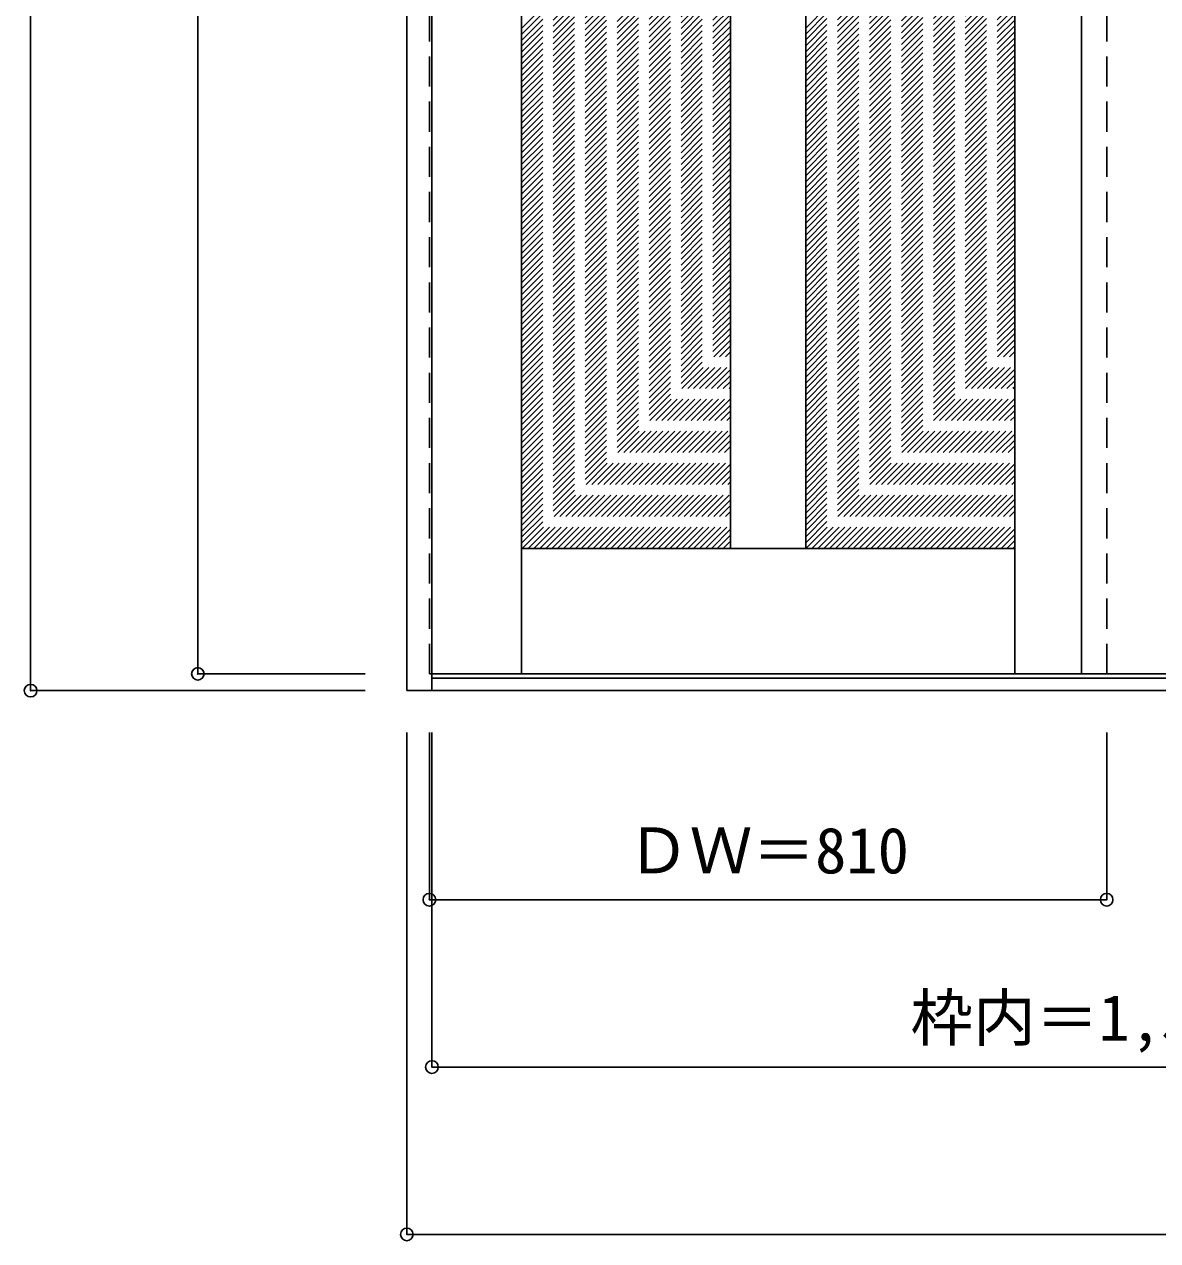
# Model space of a CAD drawing. Units: millimetres, scale not verified. Extents: x -1344 to 1632, y -1750 to 1162.
# Drawn here: x -1257 to 99, y -1750 to -296 of the extents above; entities that cross this region are included whole.
import ezdxf
from ezdxf.enums import TextEntityAlignment as Align

# ---------------------------------------------------------------- set-up
doc = ezdxf.new("R2010")
doc.units = ezdxf.units.MM
doc.header["$LTSCALE"] = 30
doc.header["$PDMODE"] = 32
doc.header["$PDSIZE"] = 15
doc.linetypes.add('DASHED1', pattern=[1.8, 1.2, -0.6])
doc.layers.add('0-0', color=4, linetype='DASHED1')
doc.layers.add('0-1_寸法', color=7, linetype='Continuous')
doc.styles.add('ＭＳ ゴシック', font='')
doc.styles.get('ＭＳ ゴシック').set_extended_font_data('MS Gothic')

msp = doc.modelspace()

# ---------------------------------------------------------------- linework, layer by layer
at = {"layer": '0-0', "color": 3, "linetype": 'Continuous'}
for p, q in [((-799.34, -1092.01), (-799.34, 1154.99)), ((-769.34, -1092.01), (-769.34, 1154.99)), ((-662.34, -1072.01), (-662.34, 1110.99)), ((-72.34, -1072.01), (-72.34, 1110.99)), ((7.66, 1110.99), (7.66, -1072.01)), ((-412.34, 975.99), (-412.34, -922.01)), ((-322.34, 975.99), (-322.34, -922.01)), ((-662.34, -922.01), (-72.34, -922.01)), ((-769.34, -1072.01), (817.66, -1072.01)), ((1594.66, -1077.01), (-769.34, -1077.01)), ((1624.66, -1092.01), (-799.34, -1092.01))]:
    msp.add_line(p, q, dxfattribs=at)
at = {"layer": '0-0'}
for p, q in [((37.66, -1072.01), (37.66, 1110.99)), ((-662.34, -300.68), (-412.34, -50.68)), ((-662.34, -307.75), (-412.34, -57.75)), ((-322.34, -300.09), (-72.34, -50.09)), ((-322.34, -307.16), (-72.34, -57.16)), ((-662.34, -314.82), (-412.34, -64.82)), ((-662.34, -321.89), (-412.34, -71.89)), ((-322.34, -314.23), (-72.34, -64.23)), ((-322.34, -321.3), (-72.34, -71.3)), ((-662.34, -328.96), (-412.34, -78.96)), ((-662.34, -336.03), (-412.34, -86.03)), ((-322.34, -328.37), (-72.34, -78.37)), ((-322.34, -335.45), (-72.34, -85.45)), ((-662.34, -343.11), (-412.34, -93.11)), ((-662.34, -350.18), (-412.34, -100.18)), ((-322.34, -342.52), (-72.34, -92.52)), ((-322.34, -349.59), (-72.34, -99.59)), ((-662.34, -357.25), (-412.34, -107.25)), ((-662.34, -364.32), (-412.34, -114.32)), ((-322.34, -356.66), (-72.34, -106.66)), ((-322.34, -363.73), (-72.34, -113.73)), ((-662.34, -371.39), (-412.34, -121.39)), ((-662.34, -378.46), (-412.34, -128.46)), ((-322.34, -370.8), (-72.34, -120.8)), ((-322.34, -377.87), (-72.34, -127.87)), ((-662.34, -385.53), (-412.34, -135.53)), ((-662.34, -392.6), (-412.34, -142.6)), ((-322.34, -384.94), (-72.34, -134.94)), ((-322.34, -392.01), (-72.34, -142.01)), ((-662.34, -399.67), (-412.34, -149.67)), ((-662.34, -406.75), (-412.34, -156.75)), ((-322.34, -399.09), (-72.34, -149.09)), ((-322.34, -406.16), (-72.34, -156.16)), ((-662.34, -413.82), (-412.34, -163.82)), ((-662.34, -420.89), (-412.34, -170.89)), ((-322.34, -413.23), (-72.34, -163.23)), ((-322.34, -420.3), (-72.34, -170.3)), ((-662.34, -427.96), (-412.34, -177.96)), ((-662.34, -435.03), (-412.34, -185.03)), ((-322.34, -427.37), (-72.34, -177.37)), ((-322.34, -434.44), (-72.34, -184.44)), ((-662.34, -442.1), (-412.34, -192.1)), ((-662.34, -449.17), (-412.34, -199.17)), ((-322.34, -441.51), (-72.34, -191.51)), ((-322.34, -448.58), (-72.34, -198.58)), ((-662.34, -456.24), (-412.34, -206.24)), ((-662.34, -463.31), (-412.34, -213.31)), ((-322.34, -455.65), (-72.34, -205.65)), ((-322.34, -462.73), (-72.34, -212.73)), ((-662.34, -470.38), (-412.34, -220.38)), ((-662.34, -477.46), (-412.34, -227.46)), ((-322.34, -469.8), (-72.34, -219.8)), ((-322.34, -476.87), (-72.34, -226.87)), ((-662.34, -484.53), (-412.34, -234.53)), ((-662.34, -491.6), (-412.34, -241.6)), ((-322.34, -483.94), (-72.34, -233.94)), ((-322.34, -491.01), (-72.34, -241.01)), ((-662.34, -498.67), (-412.34, -248.67)), ((-662.34, -505.74), (-412.34, -255.74)), ((-322.34, -498.08), (-72.34, -248.08)), ((-322.34, -505.15), (-72.34, -255.15)), ((-662.34, -512.81), (-412.34, -262.81)), ((-662.34, -519.88), (-412.34, -269.88)), ((-322.34, -512.22), (-72.34, -262.22)), ((-322.34, -519.29), (-72.34, -269.29)), ((-662.34, -526.95), (-412.34, -276.95)), ((-662.34, -534.02), (-412.34, -284.02)), ((-322.34, -526.36), (-72.34, -276.36)), ((-322.34, -533.44), (-72.34, -283.44)), ((-322.34, -540.51), (-72.34, -290.51)), ((-662.34, -541.1), (-412.34, -291.1)), ((-662.34, -548.17), (-412.34, -298.17)), ((-662.34, -555.24), (-412.34, -305.24)), ((-322.34, -547.58), (-72.34, -297.58)), ((-322.34, -554.65), (-72.34, -304.65)), ((-662.34, -562.31), (-412.34, -312.31)), ((-662.34, -569.38), (-412.34, -319.38)), ((-322.34, -561.72), (-72.34, -311.72)), ((-322.34, -568.79), (-72.34, -318.79)), ((-662.34, -576.45), (-412.34, -326.45)), ((-662.34, -583.52), (-412.34, -333.52)), ((-322.34, -575.86), (-72.34, -325.86)), ((-322.34, -582.93), (-72.34, -332.93)), ((-662.34, -590.59), (-412.34, -340.59)), ((-662.34, -597.66), (-412.34, -347.66)), ((-322.34, -590), (-72.34, -340)), ((-322.34, -597.08), (-72.34, -347.08)), ((-662.34, -604.74), (-412.34, -354.74)), ((-662.34, -611.81), (-412.34, -361.81)), ((-322.34, -604.15), (-72.34, -354.15)), ((-322.34, -611.22), (-72.34, -361.22)), ((-662.34, -618.88), (-412.34, -368.88)), ((-662.34, -625.95), (-412.34, -375.95)), ((-322.34, -618.29), (-72.34, -368.29)), ((-322.34, -625.36), (-72.34, -375.36)), ((-662.34, -633.02), (-412.34, -383.02)), ((-662.34, -640.09), (-412.34, -390.09)), ((-322.34, -632.43), (-72.34, -382.43)), ((-322.34, -639.5), (-72.34, -389.5)), ((-662.34, -647.16), (-412.34, -397.16)), ((-662.34, -654.23), (-412.34, -404.23)), ((-322.34, -646.57), (-72.34, -396.57)), ((-322.34, -653.64), (-72.34, -403.64)), ((-662.34, -661.3), (-412.34, -411.3)), ((-662.34, -668.37), (-412.34, -418.37)), ((-322.34, -660.72), (-72.34, -410.72)), ((-322.34, -667.79), (-72.34, -417.79)), ((-662.34, -675.45), (-412.34, -425.45)), ((-662.34, -682.52), (-412.34, -432.52)), ((-322.34, -674.86), (-72.34, -424.86)), ((-322.34, -681.93), (-72.34, -431.93)), ((-662.34, -689.59), (-412.34, -439.59)), ((-662.34, -696.66), (-412.34, -446.66)), ((-322.34, -689), (-72.34, -439)), ((-322.34, -696.07), (-72.34, -446.07)), ((-662.34, -703.73), (-412.34, -453.73)), ((-662.34, -710.8), (-412.34, -460.8)), ((-322.34, -703.14), (-72.34, -453.14)), ((-322.34, -710.21), (-72.34, -460.21)), ((-662.34, -717.87), (-412.34, -467.87)), ((-662.34, -724.94), (-412.34, -474.94)), ((-322.34, -717.28), (-72.34, -467.28)), ((-322.34, -724.35), (-72.34, -474.35)), ((-662.34, -732.01), (-412.34, -482.01)), ((-662.34, -739.09), (-412.34, -489.09)), ((-322.34, -731.43), (-72.34, -481.43)), ((-322.34, -738.5), (-72.34, -488.5)), ((-662.34, -746.16), (-412.34, -496.16)), ((-662.34, -753.23), (-412.34, -503.23)), ((-322.34, -745.57), (-72.34, -495.57)), ((-322.34, -752.64), (-72.34, -502.64)), ((-662.34, -760.3), (-412.34, -510.3)), ((-662.34, -767.37), (-412.34, -517.37)), ((-322.34, -759.71), (-72.34, -509.71)), ((-322.34, -766.78), (-72.34, -516.78)), ((-662.34, -774.44), (-412.34, -524.44)), ((-662.34, -781.51), (-412.34, -531.51)), ((-322.34, -773.85), (-72.34, -523.85)), ((-322.34, -780.92), (-72.34, -530.92)), ((-662.34, -788.58), (-412.34, -538.58)), ((-662.34, -795.65), (-412.34, -545.65)), ((-322.34, -787.99), (-72.34, -537.99)), ((-322.34, -795.07), (-72.34, -545.07)), ((-322.34, -802.14), (-72.34, -552.14)), ((-662.34, -802.73), (-412.34, -552.73)), ((-662.34, -809.8), (-412.34, -559.8)), ((-662.34, -816.87), (-412.34, -566.87)), ((-322.34, -809.21), (-72.34, -559.21)), ((-322.34, -816.28), (-72.34, -566.28)), ((-662.34, -823.94), (-412.34, -573.94)), ((-662.34, -831.01), (-412.34, -581.01)), ((-322.34, -823.35), (-72.34, -573.35)), ((-322.34, -830.42), (-72.34, -580.42)), ((-662.34, -838.08), (-412.34, -588.08)), ((-662.34, -845.15), (-412.34, -595.15)), ((-322.34, -837.49), (-72.34, -587.49)), ((-322.34, -844.56), (-72.34, -594.56)), ((-662.34, -852.22), (-412.34, -602.22)), ((-662.34, -859.29), (-412.34, -609.29)), ((-322.34, -851.63), (-72.34, -601.63)), ((-322.34, -858.7), (-72.34, -608.7)), ((-662.34, -866.36), (-412.34, -616.36)), ((-662.34, -873.44), (-412.34, -623.44)), ((-322.34, -865.78), (-72.34, -615.78)), ((-322.34, -872.85), (-72.34, -622.85)), ((-662.34, -880.51), (-412.34, -630.51)), ((-662.34, -887.58), (-412.34, -637.58)), ((-322.34, -879.92), (-72.34, -629.92)), ((-322.34, -886.99), (-72.34, -636.99)), ((-662.34, -894.65), (-412.34, -644.65)), ((-662.34, -901.72), (-412.34, -651.72)), ((-322.34, -894.06), (-72.34, -644.06)), ((-322.34, -901.13), (-72.34, -651.13)), ((-662.34, -908.79), (-412.34, -658.79)), ((-662.34, -915.86), (-412.34, -665.86)), ((-322.34, -908.2), (-72.34, -658.2)), ((-322.34, -915.27), (-72.34, -665.27)), ((-661.42, -922.01), (-412.34, -672.93)), ((-654.35, -922.01), (-412.34, -680)), ((-322.01, -922.01), (-72.34, -672.34)), ((-314.93, -922.01), (-72.34, -679.42)), ((-647.27, -922.01), (-412.34, -687.08)), ((-640.2, -922.01), (-412.34, -694.15)), ((-307.86, -922.01), (-72.34, -686.49)), ((-300.79, -922.01), (-72.34, -693.56)), ((-633.13, -922.01), (-412.34, -701.22)), ((-626.06, -922.01), (-412.34, -708.29)), ((-293.72, -922.01), (-72.34, -700.63)), ((-286.65, -922.01), (-72.34, -707.7)), ((-618.99, -922.01), (-412.34, -715.36)), ((-611.92, -922.01), (-412.34, -722.43)), ((-279.58, -922.01), (-72.34, -714.77)), ((-272.51, -922.01), (-72.34, -721.84)), ((-604.85, -922.01), (-412.34, -729.5)), ((-597.78, -922.01), (-412.34, -736.57)), ((-265.44, -922.01), (-72.34, -728.91)), ((-258.37, -922.01), (-72.34, -735.98)), ((-590.71, -922.01), (-412.34, -743.64)), ((-583.63, -922.01), (-412.34, -750.72)), ((-251.29, -922.01), (-72.34, -743.06)), ((-244.22, -922.01), (-72.34, -750.13)), ((-576.56, -922.01), (-412.34, -757.79)), ((-569.49, -922.01), (-412.34, -764.86)), ((-237.15, -922.01), (-72.34, -757.2)), ((-230.08, -922.01), (-72.34, -764.27)), ((-562.42, -922.01), (-412.34, -771.93)), ((-555.35, -922.01), (-412.34, -779)), ((-223.01, -922.01), (-72.34, -771.34)), ((-215.94, -922.01), (-72.34, -778.41)), ((-548.28, -922.01), (-412.34, -786.07)), ((-541.21, -922.01), (-412.34, -793.14)), ((-208.87, -922.01), (-72.34, -785.48)), ((-201.8, -922.01), (-72.34, -792.55)), ((-194.73, -922.01), (-72.34, -799.62)), ((-534.14, -922.01), (-412.34, -800.21)), ((-527.07, -922.01), (-412.34, -807.28)), ((-187.66, -922.01), (-72.34, -806.69)), ((-180.58, -922.01), (-72.34, -813.77)), ((-520, -922.01), (-412.34, -814.35)), ((-512.92, -922.01), (-412.34, -821.43)), ((-505.85, -922.01), (-412.34, -828.5)), ((-173.51, -922.01), (-72.34, -820.84)), ((-166.44, -922.01), (-72.34, -827.91)), ((-498.78, -922.01), (-412.34, -835.57)), ((-491.71, -922.01), (-412.34, -842.64)), ((-159.37, -922.01), (-72.34, -834.98)), ((-152.3, -922.01), (-72.34, -842.05)), ((-484.64, -922.01), (-412.34, -849.71)), ((-477.57, -922.01), (-412.34, -856.78)), ((-145.23, -922.01), (-72.34, -849.12)), ((-138.16, -922.01), (-72.34, -856.19)), ((-470.5, -922.01), (-412.34, -863.85)), ((-463.43, -922.01), (-412.34, -870.92)), ((-131.09, -922.01), (-72.34, -863.26)), ((-124.02, -922.01), (-72.34, -870.33)), ((-456.36, -922.01), (-412.34, -877.99)), ((-449.28, -922.01), (-412.34, -885.07)), ((-116.94, -922.01), (-72.34, -877.41)), ((-109.87, -922.01), (-72.34, -884.48)), ((-442.21, -922.01), (-412.34, -892.14)), ((-435.14, -922.01), (-412.34, -899.21)), ((-102.8, -922.01), (-72.34, -891.55)), ((-95.73, -922.01), (-72.34, -898.62)), ((-428.07, -922.01), (-412.34, -906.28)), ((-421, -922.01), (-412.34, -913.35)), ((-88.66, -922.01), (-72.34, -905.69)), ((-81.59, -922.01), (-72.34, -912.76)), ((-413.93, -922.01), (-412.34, -920.42)), ((-74.52, -922.01), (-72.34, -919.83)), ((-769.34, -1072.01), (-772.34, -1072.01))]:
    msp.add_line(p, q, dxfattribs=at)
msp.add_lwpolyline([(-772.34, -1072.01), (-772.34, 1110.99), (-769.34, 1110.99)], dxfattribs=at)
at = {"layer": '0-1_寸法', "color": 4}
for p, q in [((-1249.34, 1154.99), (-1249.34, -1092.01)), ((-1049.34, 1110.99), (-1049.34, -1072.01)), ((-1049.34, -1072.01), (-849.34, -1072.01)), ((-1249.34, -1092.01), (-849.34, -1092.01)), ((-799.34, -1742.01), (-799.34, -1142.01)), ((-772.34, -1342.01), (-772.34, -1142.01)), ((-769.34, -1542.01), (-769.34, -1142.01)), ((37.66, -1342.01), (37.66, -1142.01)), ((37.66, -1342.01), (-772.34, -1342.01)), ((-769.34, -1542.01), (787.66, -1542.01))]:
    msp.add_line(p, q, dxfattribs=at)
msp.add_lwpolyline([(-799.34, -1742.01), (1624.66, -1742.01), (1624.66, -1142.01)], dxfattribs=at)
at = {"layer": '0-1_寸法'}
for p in [(-1049.34, -1072.01), (-1249.34, -1092.01), (-772.34, -1342.01), (37.66, -1342.01), (-769.34, -1542.01), (-799.34, -1742.01)]:
    msp.add_point(p, dxfattribs=at)

# ---------------------------------------------------------------- texts
at = {"layer": '0-1_寸法', "style": 'ＭＳ ゴシック'}
for s, p in [('ＤＷ＝810', (-536.09, -1327.01)), ('枠内＝1,557', (-197.09, -1527.01))]:
    msp.add_text(s, height=54.99, dxfattribs=at).set_placement(p, align=Align.BOTTOM_LEFT)

doc.saveas('drawing.dxf')
